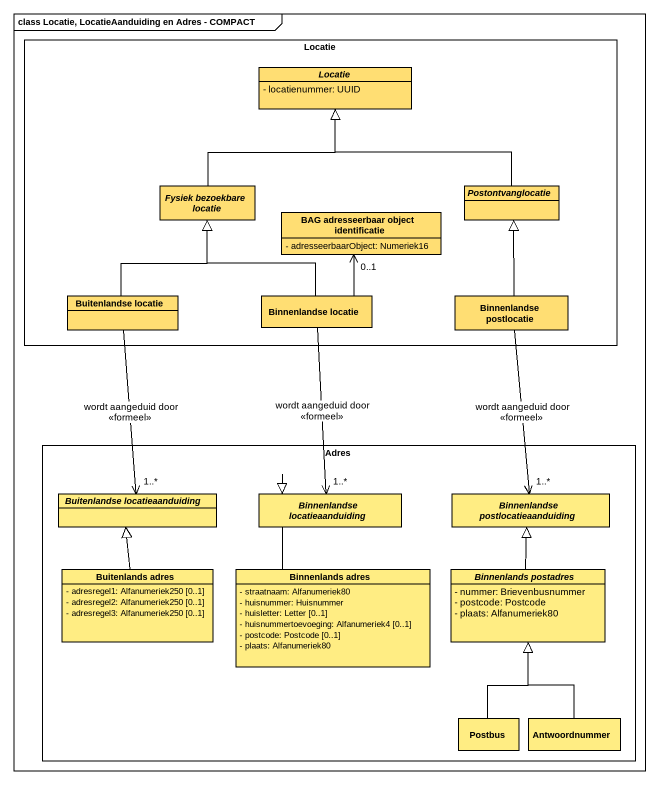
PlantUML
@startuml
mainframe class Locatie, LocatieAanduiding en Adres - COMPACT
hide circle
hide empty members
skinparam classAttributeIconSize 0
rectangle Locatie {
  abstract class "Locatie" as Locatie_2 #FFDE73 {
    - locatienummer: UUID
  }
  abstract class "Fysiek bezoekbare locatie" as Fysiek_bezoekbare_locatie #FFDE73
  class "BAG adresseerbaar object identificatie" as BAG_adresseerbaar_object #FFDE73 {
    - adresseerbaarObject: Numeriek16
  }
  abstract class Postontvanglocatie #FFDE73
  class "Buitenlandse locatie" as Buitenlandse_locatie #FFDE73
  class "Binnenlandse locatie" as Binnenlandse_locatie #FFDE73
  class "Binnenlandse postlocatie" as Binnenlandse_postlocatie #FFDE73
}
rectangle Adres {
  abstract class "Buitenlandse locatieaanduiding" as Buitenlandse #FFED83
  abstract class "Binnenlandse locatieaanduiding" as Binnenlandse #FFED83
  abstract class "Binnenlandse postlocatieaanduiding" as Binnenlandse_2 #FFED83
  class "Buitenlands adres" as Buitenlands_adres #FFED83 {
    - adresregel1: Alfanumeriek250 [0..1]
    - adresregel2: Alfanumeriek250 [0..1]
    - adresregel3: Alfanumeriek250 [0..1]
  }
  class "Binnenlands adres" as Binnenlands_adres #FFED83 {
    - straatnaam: Alfanumeriek80
    - huisnummer: Huisnummer
    - huisletter: Letter [0..1]
    - huisnummertoevoeging: Alfanumeriek4 [0..1]
    - postcode: Postcode [0..1]
    - plaats: Alfanumeriek80
  }
  abstract class "Binnenlands postadres" as Binnenlands_postadres #FFED83 {
    - nummer: Brievenbusnummer
    - postcode: Postcode
    - plaats: Alfanumeriek80
  }
  class Postbus #FFED83
  class Antwoordnummer #FFED83
}
Fysiek_bezoekbare_locatie -up-|> Locatie_2
BAG_adresseerbaar_object "0..1" <-- Binnenlandse_locatie
Postontvanglocatie -up-|> Locatie_2
Buitenlandse_locatie -up-|> Fysiek_bezoekbare_locatie
Binnenlandse_locatie -up-|> Fysiek_bezoekbare_locatie
Binnenlandse_postlocatie -up-|> Postontvanglocatie
Binnenlandse_postlocatie --> "1..*" Binnenlandse_2 : wordt aangeduid door\n<<formeel>>
Buitenlandse "1..*" <-up- Buitenlandse_locatie : wordt aangeduid door\n<<formeel>>
Binnenlandse "1..*" <-up- Binnenlandse_locatie : wordt aangeduid door\n<<formeel>>
Buitenlands_adres -up-|> Buitenlandse
Binnenlands_adres -up-|> Binnenlandse
Binnenlands_postadres -up-|> Binnenlandse_2
Postbus -up-|> Binnenlands_postadres
Antwoordnummer -up-|> Binnenlands_postadres
@enduml
